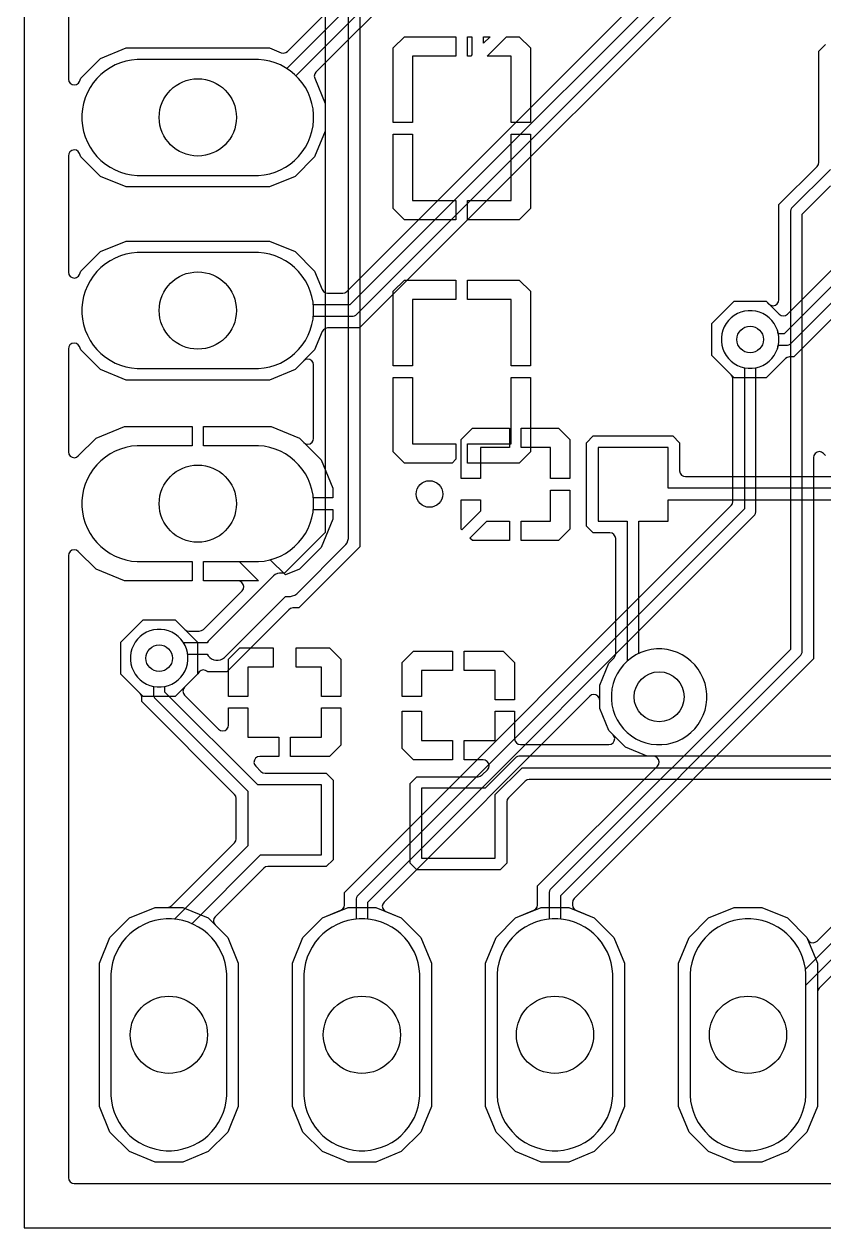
# Model space of a CAD drawing. Header units: millimetres. Extents: x 22.9 to 64.8, y 41.9 to 68.6.
# Drawn here: x 22.86 to 33.38, y 41.91 to 57.74 of the extents above; entities that cross this region are included whole.
import ezdxf

# ---------------------------------------------------------------- set-up
doc = ezdxf.new("R2010")
doc.units = ezdxf.units.MM

msp = doc.modelspace()

# ---------------------------------------------------------------- linework, layer by layer
at = {"layer": '16_copper'}
for points in [[(32.798, 59.703), (27.146, 54.051), (26.666, 54.051), (26.663, 54.087), (26.648, 54.16), (26.626, 54.232), (26.598, 54.301), (26.562, 54.367), (26.521, 54.429), (26.473, 54.487), (26.42, 54.54), (26.362, 54.588), (26.3, 54.629), (26.234, 54.665), (26.165, 54.693), (26.093, 54.715), (26.02, 54.73), (25.945, 54.737), (24.347, 54.737), (24.272, 54.73), (24.199, 54.715), (24.127, 54.693), (24.058, 54.665), (23.992, 54.629), (23.93, 54.588), (23.872, 54.54), (23.819, 54.487), (23.771, 54.429), (23.73, 54.367), (23.694, 54.301), (23.666, 54.232), (23.644, 54.16), (23.629, 54.087), (23.622, 54.012), (23.622, 53.938), (23.629, 53.863), (23.644, 53.79), (23.666, 53.718), (23.694, 53.649), (23.73, 53.583), (23.771, 53.521), (23.819, 53.463), (23.872, 53.41), (23.93, 53.362), (23.992, 53.321), (24.058, 53.285), (24.127, 53.257), (24.199, 53.235), (24.272, 53.22), (24.347, 53.213), (25.945, 53.213), (26.02, 53.22), (26.093, 53.235), (26.165, 53.257), (26.234, 53.285), (26.3, 53.321), (26.362, 53.362), (26.42, 53.41), (26.473, 53.463), (26.521, 53.521), (26.562, 53.583), (26.598, 53.649), (26.626, 53.718), (26.648, 53.79), (26.663, 53.863), (26.666, 53.899), (27.188, 53.899), (27.207, 53.904), (27.225, 53.914), (32.876, 59.566)], [(32.917, 59.391), (27.273, 53.746), (26.854, 53.746), (26.824, 53.74), (26.799, 53.723), (26.784, 53.699), (26.683, 53.457), (26.426, 53.2), (26.09, 53.061), (24.202, 53.061), (23.866, 53.2), (23.609, 53.457), (23.591, 53.501), (23.574, 53.526), (23.548, 53.542), (23.519, 53.548), (23.489, 53.541), (23.464, 53.523), (23.449, 53.497), (23.444, 53.471), (23.444, 52.116), (23.45, 52.086), (23.467, 52.061), (23.493, 52.045), (23.523, 52.04), (23.552, 52.047), (23.574, 52.062), (23.808, 52.296), (24.182, 52.451), (25.07, 52.451), (25.07, 52.197), (24.347, 52.197), (24.272, 52.19), (24.199, 52.175), (24.127, 52.153), (24.058, 52.125), (23.992, 52.089), (23.93, 52.048), (23.872, 52), (23.819, 51.947), (23.771, 51.889), (23.73, 51.827), (23.694, 51.761), (23.666, 51.692), (23.644, 51.62), (23.629, 51.547), (23.622, 51.472), (23.622, 51.398), (23.629, 51.323), (23.644, 51.25), (23.666, 51.178), (23.694, 51.109), (23.73, 51.043), (23.771, 50.981), (23.819, 50.923), (23.872, 50.87), (23.93, 50.822), (23.992, 50.781), (24.058, 50.745), (24.127, 50.717), (24.199, 50.695), (24.272, 50.68), (24.347, 50.673), (25.07, 50.673), (25.07, 50.419), (24.182, 50.419), (23.808, 50.574), (23.574, 50.808), (23.549, 50.825), (23.519, 50.83), (23.49, 50.824), (23.465, 50.806), (23.449, 50.78), (23.444, 50.754), (23.444, 42.57), (23.45, 42.541), (23.467, 42.516), (23.493, 42.499), (23.52, 42.494), (64.11, 42.494)], [(23.444, 58.551), (23.444, 57.019), (23.45, 56.989), (23.467, 56.964), (23.493, 56.948), (23.523, 56.942), (23.552, 56.949), (23.577, 56.967), (23.591, 56.989), (23.609, 57.033), (23.866, 57.29), (24.202, 57.429), (26.09, 57.429), (26.242, 57.366), (26.272, 57.36), (26.302, 57.367), (26.325, 57.383), (27.539, 58.597)], [(27.751, 58.592), (26.317, 57.158), (26.3, 57.169), (26.234, 57.205), (26.165, 57.233), (26.093, 57.255), (26.02, 57.27), (25.945, 57.277), (24.347, 57.277), (24.272, 57.27), (24.199, 57.255), (24.127, 57.233), (24.058, 57.205), (23.992, 57.169), (23.93, 57.128), (23.872, 57.08), (23.819, 57.027), (23.771, 56.969), (23.73, 56.907), (23.694, 56.841), (23.666, 56.772), (23.644, 56.7), (23.629, 56.627), (23.622, 56.552), (23.622, 56.478), (23.629, 56.403), (23.644, 56.33), (23.666, 56.258), (23.694, 56.189), (23.73, 56.123), (23.771, 56.061), (23.819, 56.003), (23.872, 55.95), (23.93, 55.902), (23.992, 55.861), (24.058, 55.825), (24.127, 55.797), (24.199, 55.775), (24.272, 55.76), (24.347, 55.753), (25.945, 55.753), (26.02, 55.76), (26.093, 55.775), (26.165, 55.797), (26.234, 55.825), (26.3, 55.861), (26.362, 55.902), (26.42, 55.95), (26.473, 56.003), (26.521, 56.061), (26.562, 56.123), (26.598, 56.189), (26.626, 56.258), (26.648, 56.33), (26.663, 56.403), (26.67, 56.478), (26.67, 56.552), (26.663, 56.627), (26.648, 56.7), (26.626, 56.772), (26.598, 56.841), (26.562, 56.907), (26.521, 56.969), (26.473, 57.027), (26.437, 57.063), (27.858, 58.485)], [(27.863, 58.273), (26.701, 57.112), (26.685, 57.087), (26.679, 57.057), (26.685, 57.029), (26.822, 56.697), (26.822, 56.333), (26.683, 55.997), (26.426, 55.74), (26.09, 55.601), (24.202, 55.601), (23.866, 55.74), (23.609, 55.997), (23.591, 56.041), (23.574, 56.066), (23.548, 56.082), (23.519, 56.088), (23.489, 56.081), (23.464, 56.063), (23.449, 56.037), (23.444, 56.011), (23.444, 54.479), (23.45, 54.449), (23.467, 54.424), (23.493, 54.408), (23.523, 54.402), (23.552, 54.409), (23.577, 54.427), (23.591, 54.449), (23.609, 54.493), (23.866, 54.75), (24.202, 54.889), (26.09, 54.889), (26.426, 54.75), (26.683, 54.493), (26.784, 54.251), (26.801, 54.225), (26.826, 54.209), (26.854, 54.204), (27.052, 54.204), (27.081, 54.21), (27.106, 54.226), (31.348, 58.468)], [(34.235, 54.613), (32.988, 53.365), (32.931, 53.365), (32.901, 53.359), (32.877, 53.343), (32.622, 53.089), (32.204, 53.089), (31.908, 53.385), (31.908, 53.803), (32.204, 54.099), (32.622, 54.099), (32.795, 53.927), (32.82, 53.91), (32.85, 53.905), (32.88, 53.911), (32.903, 53.927), (34.068, 55.093)], [(34.116, 54.925), (32.861, 53.67), (32.784, 53.67), (32.772, 53.716), (32.753, 53.762), (32.728, 53.805), (32.698, 53.844), (32.663, 53.879), (32.624, 53.909), (32.581, 53.934), (32.535, 53.953), (32.487, 53.966), (32.438, 53.972), (32.388, 53.972), (32.339, 53.966), (32.291, 53.953), (32.246, 53.934), (32.203, 53.909), (32.163, 53.879), (32.128, 53.844), (32.098, 53.805), (32.073, 53.762), (32.054, 53.716), (32.041, 53.668), (32.035, 53.619), (32.035, 53.569), (32.041, 53.52), (32.054, 53.472), (32.073, 53.426), (32.098, 53.383), (32.128, 53.344), (32.163, 53.309), (32.203, 53.279), (32.246, 53.254), (32.291, 53.235), (32.339, 53.222), (32.388, 53.216), (32.438, 53.216), (32.487, 53.222), (32.535, 53.235), (32.581, 53.254), (32.624, 53.279), (32.663, 53.309), (32.698, 53.344), (32.728, 53.383), (32.753, 53.426), (32.772, 53.472), (32.784, 53.518), (32.903, 53.518), (32.922, 53.523), (32.94, 53.533), (34.195, 54.788)], [(35.333, 47.809), (29.508, 47.809), (29.478, 47.803), (29.454, 47.787), (29.235, 47.568), (29.218, 47.543), (29.213, 47.514), (29.213, 46.708), (29.123, 46.619), (28.027, 46.619), (27.938, 46.708), (27.938, 47.755), (28.027, 47.844), (28.833, 47.844), (28.863, 47.85), (28.887, 47.867), (28.956, 47.936), (28.973, 47.961), (28.979, 47.991), (28.972, 48.021), (28.955, 48.046), (28.929, 48.061), (28.902, 48.066), (28.651, 48.066), (28.651, 48.32), (29.06, 48.32), (29.06, 48.704), (29.314, 48.704), (29.314, 48.343), (29.32, 48.313), (29.337, 48.288), (29.363, 48.272), (29.39, 48.267), (30.555, 48.267), (30.585, 48.273), (30.61, 48.29), (30.626, 48.315), (30.631, 48.345), (30.624, 48.375), (30.609, 48.397), (30.553, 48.453), (30.434, 48.74), (30.434, 49.05), (30.553, 49.337), (30.623, 49.407), (30.639, 49.432), (30.645, 49.461), (30.645, 50.975), (30.639, 51.005), (30.622, 51.03), (30.596, 51.046), (30.569, 51.052), (30.35, 51.052), (30.261, 51.141), (30.261, 52.237), (30.35, 52.327), (31.397, 52.327), (31.486, 52.237), (31.486, 51.867), (31.492, 51.837), (31.51, 51.812), (31.535, 51.796), (31.563, 51.791), (34.117, 51.791)], [(34.345, 51.638), (31.334, 51.638), (31.334, 52.174), (30.413, 52.174), (30.413, 51.204), (30.797, 51.204), (30.797, 49.366), (30.796, 49.364), (30.746, 49.314), (30.702, 49.259), (30.664, 49.199), (30.633, 49.136), (30.61, 49.069), (30.594, 49), (30.587, 48.93), (30.587, 48.86), (30.594, 48.79), (30.61, 48.721), (30.633, 48.654), (30.664, 48.591), (30.702, 48.531), (30.746, 48.476), (30.796, 48.426), (30.851, 48.382), (30.911, 48.344), (30.974, 48.313), (31.041, 48.29), (31.11, 48.274), (31.18, 48.267), (31.25, 48.267), (31.32, 48.274), (31.389, 48.29), (31.456, 48.313), (31.519, 48.344), (31.579, 48.382), (31.634, 48.426), (31.684, 48.476), (31.728, 48.531), (31.766, 48.591), (31.797, 48.654), (31.82, 48.721), (31.836, 48.79), (31.844, 48.86), (31.844, 48.93), (31.836, 49), (31.82, 49.069), (31.797, 49.136), (31.766, 49.199), (31.728, 49.259), (31.684, 49.314), (31.634, 49.364), (31.579, 49.408), (31.519, 49.446), (31.456, 49.477), (31.389, 49.5), (31.32, 49.516), (31.25, 49.524), (31.18, 49.524), (31.11, 49.516), (31.041, 49.5), (30.974, 49.477), (30.95, 49.465), (30.95, 51.204), (31.334, 51.204), (31.334, 51.486), (34.345, 51.486)], [(35.206, 48.114), (29.371, 48.114), (29.352, 48.109), (29.335, 48.099), (28.928, 47.692), (28.09, 47.692), (28.09, 46.771), (29.06, 46.771), (29.06, 47.609), (29.413, 47.962), (35.248, 47.962)]]:
    msp.add_lwpolyline(points, dxfattribs=at)
for points in [[(26.666, 51.511), (26.663, 51.547), (26.648, 51.62), (26.626, 51.692), (26.598, 51.761), (26.562, 51.827), (26.521, 51.889), (26.473, 51.947), (26.42, 52), (26.362, 52.048), (26.3, 52.089), (26.234, 52.125), (26.165, 52.153), (26.093, 52.175), (26.02, 52.19), (25.945, 52.197), (25.222, 52.197), (25.222, 52.451), (26.11, 52.451), (26.484, 52.296), (26.769, 52.011), (26.924, 51.637), (26.924, 51.511)], [(28.61, 51.765), (28.61, 52.279), (28.759, 52.428), (29.248, 52.428), (29.248, 52.174), (28.864, 52.174), (28.864, 51.765)], [(29.785, 51.765), (29.785, 52.174), (29.401, 52.174), (29.401, 52.428), (29.89, 52.428), (30.039, 52.279), (30.039, 51.765)], [(28.61, 51.099), (28.61, 51.486), (28.864, 51.486), (28.864, 51.336), (28.618, 51.091)], [(29.401, 50.95), (29.401, 51.204), (29.785, 51.204), (29.785, 51.613), (30.039, 51.613), (30.039, 51.099), (29.89, 50.95)], [(26.1, 50.697), (26.165, 50.717), (26.234, 50.745), (26.3, 50.781), (26.362, 50.822), (26.42, 50.87), (26.473, 50.923), (26.521, 50.981), (26.562, 51.043), (26.598, 51.109), (26.626, 51.178), (26.648, 51.25), (26.663, 51.323), (26.666, 51.359), (26.924, 51.359), (26.924, 51.233), (26.769, 50.859), (26.484, 50.574), (26.299, 50.497)], [(28.759, 50.95), (28.726, 50.983), (28.947, 51.204), (29.248, 51.204), (29.248, 50.95)], [(25.222, 50.419), (25.222, 50.673), (25.692, 50.673), (25.946, 50.419)], [(24.583, 42.774), (24.247, 42.913), (23.99, 43.17), (23.851, 43.506), (23.851, 45.394), (23.99, 45.73), (24.247, 45.987), (24.583, 46.126), (24.749, 46.126), (24.778, 46.132), (24.803, 46.149), (25.629, 46.975), (25.646, 47.001), (25.652, 47.029), (25.652, 47.559), (25.645, 47.588), (25.629, 47.612), (24.409, 48.832), (24.409, 48.886), (24.403, 48.915), (24.387, 48.939), (24.133, 49.194), (24.133, 49.612), (24.429, 49.908), (24.847, 49.908), (25.143, 49.612), (25.143, 49.194), (24.973, 49.023), (24.956, 48.998), (24.95, 48.968), (24.957, 48.939), (24.973, 48.915), (25.42, 48.468), (25.445, 48.452), (25.475, 48.446), (25.505, 48.453), (25.529, 48.47), (25.545, 48.496), (25.55, 48.522), (25.55, 48.749), (25.804, 48.749), (25.804, 48.365), (26.213, 48.365), (26.213, 48.111), (25.962, 48.111), (25.932, 48.105), (25.907, 48.087), (25.89, 48.062), (25.885, 48.032), (25.892, 48.003), (25.908, 47.981), (25.977, 47.911), (26.002, 47.894), (26.031, 47.889), (26.837, 47.889), (26.927, 47.799), (26.927, 46.752), (26.837, 46.663), (26.067, 46.663), (26.037, 46.657), (26.013, 46.641), (25.375, 46.003), (25.358, 45.978), (25.353, 45.948), (25.359, 45.918), (25.375, 45.895), (25.54, 45.73), (25.679, 45.394), (25.679, 43.506), (25.54, 43.17), (25.283, 42.913), (24.947, 42.774)], [(25.804, 46.934), (24.84, 45.97), (24.802, 45.974), (24.728, 45.974), (24.653, 45.967), (24.58, 45.952), (24.508, 45.93), (24.439, 45.902), (24.373, 45.866), (24.311, 45.825), (24.253, 45.777), (24.2, 45.724), (24.152, 45.666), (24.111, 45.604), (24.075, 45.538), (24.047, 45.469), (24.025, 45.397), (24.01, 45.324), (24.003, 45.249), (24.003, 43.651), (24.01, 43.576), (24.025, 43.503), (24.047, 43.431), (24.075, 43.362), (24.111, 43.296), (24.152, 43.234), (24.2, 43.176), (24.253, 43.123), (24.311, 43.075), (24.373, 43.034), (24.439, 42.998), (24.508, 42.97), (24.58, 42.948), (24.653, 42.933), (24.728, 42.926), (24.802, 42.926), (24.877, 42.933), (24.95, 42.948), (25.022, 42.97), (25.091, 42.998), (25.157, 43.034), (25.219, 43.075), (25.277, 43.123), (25.33, 43.176), (25.378, 43.234), (25.419, 43.296), (25.455, 43.362), (25.483, 43.431), (25.505, 43.503), (25.52, 43.576), (25.527, 43.651), (25.527, 45.249), (25.52, 45.324), (25.505, 45.397), (25.483, 45.469), (25.455, 45.538), (25.419, 45.604), (25.378, 45.666), (25.33, 45.724), (25.277, 45.777), (25.219, 45.825), (25.157, 45.866), (25.091, 45.902), (25.068, 45.911), (25.972, 46.815), (26.774, 46.815), (26.774, 47.736), (25.936, 47.736), (24.714, 48.958), (24.714, 49.032), (24.76, 49.044), (24.806, 49.063), (24.849, 49.088), (24.888, 49.118), (24.923, 49.153), (24.953, 49.192), (24.978, 49.235), (24.997, 49.281), (25.01, 49.329), (25.016, 49.378), (25.016, 49.428), (25.01, 49.477), (24.997, 49.525), (24.978, 49.571), (24.953, 49.614), (24.923, 49.653), (24.888, 49.688), (24.849, 49.718), (24.806, 49.743), (24.76, 49.762), (24.712, 49.775), (24.663, 49.781), (24.613, 49.781), (24.564, 49.775), (24.516, 49.762), (24.47, 49.743), (24.427, 49.718), (24.388, 49.688), (24.353, 49.653), (24.323, 49.614), (24.298, 49.571), (24.279, 49.525), (24.266, 49.477), (24.26, 49.428), (24.26, 49.378), (24.266, 49.329), (24.279, 49.281), (24.298, 49.235), (24.323, 49.192), (24.353, 49.153), (24.388, 49.118), (24.427, 49.088), (24.47, 49.063), (24.516, 49.044), (24.562, 49.032), (24.562, 48.917), (24.567, 48.897), (24.577, 48.88), (25.804, 47.653)], [(25.55, 48.901), (25.55, 49.391), (25.699, 49.54), (26.137, 49.54), (26.137, 49.286), (25.804, 49.286), (25.804, 48.901)], [(26.774, 48.901), (26.774, 49.286), (26.441, 49.286), (26.441, 49.54), (26.879, 49.54), (27.028, 49.391), (27.028, 48.901)], [(27.836, 48.901), (27.836, 49.346), (27.985, 49.495), (28.499, 49.495), (28.499, 49.241), (28.09, 49.241), (28.09, 48.901)], [(29.06, 48.857), (29.06, 49.241), (28.651, 49.241), (28.651, 49.495), (29.165, 49.495), (29.314, 49.346), (29.314, 48.857)], [(26.365, 48.111), (26.365, 48.365), (26.774, 48.365), (26.774, 48.749), (27.028, 48.749), (27.028, 48.259), (26.879, 48.111)], [(27.985, 48.066), (27.836, 48.215), (27.836, 48.704), (28.09, 48.704), (28.09, 48.32), (28.499, 48.32), (28.499, 48.066)], [(27.123, 42.774), (26.787, 42.913), (26.53, 43.17), (26.391, 43.506), (26.391, 45.394), (26.53, 45.73), (26.787, 45.987), (27.123, 46.126), (27.487, 46.126), (27.823, 45.987), (28.08, 45.73), (28.219, 45.394), (28.219, 43.506), (28.08, 43.17), (27.823, 42.913), (27.487, 42.774)], [(29.663, 42.774), (29.327, 42.913), (29.07, 43.17), (28.931, 43.506), (28.931, 45.394), (29.07, 45.73), (29.327, 45.987), (29.663, 46.126), (30.027, 46.126), (30.363, 45.987), (30.62, 45.73), (30.759, 45.394), (30.759, 43.506), (30.62, 43.17), (30.363, 42.913), (30.027, 42.774)], [(32.203, 42.774), (31.867, 42.913), (31.61, 43.17), (31.471, 43.506), (31.471, 45.394), (31.61, 45.73), (31.867, 45.987), (32.203, 46.126), (32.567, 46.126), (32.903, 45.987), (33.16, 45.73), (33.299, 45.394), (33.299, 43.506), (33.16, 43.17), (32.903, 42.913), (32.567, 42.774)], [(27.417, 42.933), (27.49, 42.948), (27.562, 42.97), (27.631, 42.998), (27.697, 43.034), (27.759, 43.075), (27.817, 43.123), (27.87, 43.176), (27.918, 43.234), (27.959, 43.296), (27.995, 43.362), (28.023, 43.431), (28.045, 43.503), (28.06, 43.576), (28.067, 43.651), (28.067, 45.249), (28.06, 45.324), (28.045, 45.397), (28.023, 45.469), (27.995, 45.538), (27.959, 45.604), (27.918, 45.666), (27.87, 45.724), (27.817, 45.777), (27.759, 45.825), (27.697, 45.866), (27.631, 45.902), (27.562, 45.93), (27.49, 45.952), (27.417, 45.967), (27.342, 45.974), (27.268, 45.974), (27.193, 45.967), (27.12, 45.952), (27.048, 45.93), (26.979, 45.902), (26.913, 45.866), (26.851, 45.825), (26.793, 45.777), (26.74, 45.724), (26.692, 45.666), (26.651, 45.604), (26.615, 45.538), (26.587, 45.469), (26.565, 45.397), (26.55, 45.324), (26.543, 45.249), (26.543, 43.651), (26.55, 43.576), (26.565, 43.503), (26.587, 43.431), (26.615, 43.362), (26.651, 43.296), (26.692, 43.234), (26.74, 43.176), (26.793, 43.123), (26.851, 43.075), (26.913, 43.034), (26.979, 42.998), (27.048, 42.97), (27.12, 42.948), (27.193, 42.933), (27.268, 42.926), (27.342, 42.926)], [(29.957, 42.933), (30.03, 42.948), (30.102, 42.97), (30.171, 42.998), (30.237, 43.034), (30.299, 43.075), (30.357, 43.123), (30.41, 43.176), (30.458, 43.234), (30.499, 43.296), (30.535, 43.362), (30.563, 43.431), (30.585, 43.503), (30.6, 43.576), (30.607, 43.651), (30.607, 45.249), (30.6, 45.324), (30.585, 45.397), (30.563, 45.469), (30.535, 45.538), (30.499, 45.604), (30.458, 45.666), (30.41, 45.724), (30.357, 45.777), (30.299, 45.825), (30.237, 45.866), (30.171, 45.902), (30.102, 45.93), (30.03, 45.952), (29.957, 45.967), (29.882, 45.974), (29.808, 45.974), (29.733, 45.967), (29.66, 45.952), (29.588, 45.93), (29.519, 45.902), (29.453, 45.866), (29.391, 45.825), (29.333, 45.777), (29.28, 45.724), (29.232, 45.666), (29.191, 45.604), (29.155, 45.538), (29.127, 45.469), (29.105, 45.397), (29.09, 45.324), (29.083, 45.249), (29.083, 43.651), (29.09, 43.576), (29.105, 43.503), (29.127, 43.431), (29.155, 43.362), (29.191, 43.296), (29.232, 43.234), (29.28, 43.176), (29.333, 43.123), (29.391, 43.075), (29.453, 43.034), (29.519, 42.998), (29.588, 42.97), (29.66, 42.948), (29.733, 42.933), (29.808, 42.926), (29.882, 42.926)], [(32.497, 42.933), (32.57, 42.948), (32.642, 42.97), (32.711, 42.998), (32.777, 43.034), (32.839, 43.075), (32.897, 43.123), (32.95, 43.176), (32.998, 43.234), (33.039, 43.296), (33.075, 43.362), (33.103, 43.431), (33.125, 43.503), (33.14, 43.576), (33.147, 43.651), (33.147, 45.249), (33.14, 45.324), (33.125, 45.397), (33.103, 45.469), (33.075, 45.538), (33.039, 45.604), (32.998, 45.666), (32.95, 45.724), (32.897, 45.777), (32.839, 45.825), (32.777, 45.866), (32.711, 45.902), (32.642, 45.93), (32.57, 45.952), (32.497, 45.967), (32.422, 45.974), (32.348, 45.974), (32.273, 45.967), (32.2, 45.952), (32.128, 45.93), (32.059, 45.902), (31.993, 45.866), (31.931, 45.825), (31.873, 45.777), (31.82, 45.724), (31.772, 45.666), (31.731, 45.604), (31.695, 45.538), (31.667, 45.469), (31.645, 45.397), (31.63, 45.324), (31.623, 45.249), (31.623, 43.651), (31.63, 43.576), (31.645, 43.503), (31.667, 43.431), (31.695, 43.362), (31.731, 43.296), (31.772, 43.234), (31.82, 43.176), (31.873, 43.123), (31.931, 43.075), (31.993, 43.034), (32.059, 42.998), (32.128, 42.97), (32.2, 42.948), (32.273, 42.933), (32.348, 42.926), (32.422, 42.926)]]:
    msp.add_lwpolyline(points, close=True, dxfattribs=at)
at = {"layer": '1_copper'}
for points in [[(27.28, 58.368), (27.28, 50.867), (26.476, 50.063), (26.396, 50.063), (26.366, 50.057), (26.342, 50.041), (25.526, 49.225), (25.274, 49.225), (25.273, 49.226), (25.248, 49.242), (25.218, 49.248), (25.189, 49.241), (25.164, 49.224), (25.148, 49.199), (24.847, 48.898), (24.429, 48.898), (24.133, 49.194), (24.133, 49.612), (24.429, 49.908), (24.847, 49.908), (24.975, 49.781), (25, 49.764), (25.028, 49.759), (25.166, 49.759), (25.196, 49.765), (25.22, 49.781), (25.728, 50.289), (25.745, 50.314), (25.75, 50.344), (25.744, 50.374), (25.726, 50.398), (25.7, 50.414), (25.674, 50.419), (25.222, 50.419), (25.222, 50.673), (25.945, 50.673), (26.02, 50.68), (26.093, 50.695), (26.165, 50.717), (26.234, 50.745), (26.3, 50.781), (26.362, 50.822), (26.42, 50.87), (26.473, 50.923), (26.521, 50.981), (26.562, 51.043), (26.598, 51.109), (26.626, 51.178), (26.648, 51.25), (26.663, 51.323), (26.67, 51.398), (26.67, 51.472), (26.663, 51.547), (26.648, 51.62), (26.626, 51.692), (26.598, 51.761), (26.562, 51.827), (26.521, 51.889), (26.473, 51.947), (26.42, 52), (26.362, 52.048), (26.3, 52.089), (26.234, 52.125), (26.165, 52.153), (26.093, 52.175), (26.02, 52.19), (25.945, 52.197), (25.222, 52.197), (25.222, 52.451), (26.11, 52.451), (26.484, 52.296), (26.54, 52.24), (26.565, 52.223), (26.595, 52.218), (26.625, 52.224), (26.649, 52.242), (26.665, 52.267), (26.67, 52.294), (26.67, 53.26), (26.664, 53.29), (26.647, 53.315), (26.621, 53.331), (26.591, 53.336), (26.562, 53.329), (26.54, 53.314), (26.426, 53.2), (26.09, 53.061), (24.202, 53.061), (23.866, 53.2), (23.609, 53.457), (23.591, 53.501), (23.574, 53.526), (23.548, 53.542), (23.519, 53.548), (23.489, 53.541), (23.464, 53.523), (23.449, 53.497), (23.444, 53.471), (23.444, 52.116), (23.45, 52.086), (23.467, 52.061), (23.493, 52.045), (23.523, 52.04), (23.552, 52.047), (23.574, 52.062), (23.808, 52.296), (24.182, 52.451), (25.07, 52.451), (25.07, 52.197), (24.347, 52.197), (24.272, 52.19), (24.199, 52.175), (24.127, 52.153), (24.058, 52.125), (23.992, 52.089), (23.93, 52.048), (23.872, 52), (23.819, 51.947), (23.771, 51.889), (23.73, 51.827), (23.694, 51.761), (23.666, 51.692), (23.644, 51.62), (23.629, 51.547), (23.622, 51.472), (23.622, 51.398), (23.629, 51.323), (23.644, 51.25), (23.666, 51.178), (23.694, 51.109), (23.73, 51.043), (23.771, 50.981), (23.819, 50.923), (23.872, 50.87), (23.93, 50.822), (23.992, 50.781), (24.058, 50.745), (24.127, 50.717), (24.199, 50.695), (24.272, 50.68), (24.347, 50.673), (25.07, 50.673), (25.07, 50.419), (24.182, 50.419), (23.808, 50.574), (23.574, 50.808), (23.549, 50.825), (23.519, 50.83), (23.49, 50.824), (23.465, 50.806), (23.449, 50.78), (23.444, 50.754), (23.444, 42.57), (23.45, 42.541), (23.467, 42.516), (23.493, 42.499), (23.52, 42.494), (64.11, 42.494)], [(26.822, 58.179), (26.822, 51.056), (26.287, 50.521), (26.223, 50.521), (26.194, 50.515), (26.166, 50.503), (26.141, 50.487), (25.282, 49.627), (25.268, 49.606), (24.957, 49.606), (24.953, 49.614), (24.923, 49.653), (24.888, 49.688), (24.849, 49.718), (24.806, 49.743), (24.76, 49.762), (24.712, 49.775), (24.663, 49.781), (24.613, 49.781), (24.564, 49.775), (24.516, 49.762), (24.47, 49.743), (24.427, 49.718), (24.388, 49.688), (24.353, 49.653), (24.323, 49.614), (24.298, 49.571), (24.279, 49.525), (24.266, 49.477), (24.26, 49.428), (24.26, 49.378), (24.266, 49.329), (24.279, 49.281), (24.298, 49.235), (24.323, 49.192), (24.353, 49.153), (24.388, 49.118), (24.427, 49.088), (24.47, 49.063), (24.516, 49.044), (24.564, 49.031), (24.613, 49.025), (24.663, 49.025), (24.712, 49.031), (24.76, 49.044), (24.806, 49.063), (24.849, 49.088), (24.888, 49.118), (24.923, 49.153), (24.953, 49.192), (24.978, 49.235), (24.997, 49.281), (25.01, 49.329), (25.016, 49.378), (25.016, 49.428), (25.013, 49.454), (25.268, 49.454), (25.282, 49.433), (25.303, 49.412), (25.328, 49.395), (25.356, 49.383), (25.385, 49.378), (25.415, 49.378), (25.444, 49.383), (25.472, 49.395), (25.497, 49.412), (26.301, 50.216), (26.365, 50.216), (26.394, 50.222), (26.422, 50.233), (26.447, 50.25), (27.093, 50.896), (27.11, 50.921), (27.121, 50.949), (27.127, 50.978), (27.127, 58.257)], [(33.406, 52.07), (33.379, 52.097), (33.353, 52.114), (33.324, 52.12), (33.294, 52.113), (33.269, 52.095), (33.253, 52.07), (33.249, 52.043), (33.249, 49.393), (30.096, 46.241), (30.079, 46.215), (30.074, 46.187), (30.074, 46.158), (30.08, 46.128), (30.097, 46.103), (30.121, 46.088), (30.363, 45.987), (30.62, 45.73), (30.759, 45.394), (30.759, 43.506), (30.62, 43.17), (30.363, 42.913), (30.027, 42.774), (29.663, 42.774), (29.327, 42.913), (29.07, 43.17), (28.931, 43.506), (28.931, 45.394), (29.07, 45.73), (29.327, 45.987), (29.569, 46.088), (29.595, 46.105), (29.611, 46.13), (29.616, 46.158), (29.616, 46.408), (31.193, 47.984), (31.21, 48.009), (31.215, 48.039), (31.209, 48.069), (31.191, 48.093), (31.165, 48.109), (31.139, 48.114), (31.06, 48.114), (30.773, 48.233), (30.553, 48.453), (30.434, 48.74), (30.434, 48.85), (30.428, 48.88), (30.411, 48.905), (30.385, 48.921), (30.355, 48.926), (30.326, 48.919), (30.304, 48.904), (27.596, 46.195), (27.579, 46.17), (27.573, 46.14), (27.58, 46.111), (27.597, 46.086), (27.62, 46.071), (27.823, 45.987), (28.08, 45.73), (28.219, 45.394), (28.219, 43.506), (28.08, 43.17), (27.823, 42.913), (27.487, 42.774), (27.123, 42.774), (26.787, 42.913), (26.53, 43.17), (26.391, 43.506), (26.391, 45.394), (26.53, 45.73), (26.787, 45.987), (27.029, 46.088), (27.055, 46.105), (27.071, 46.13), (27.076, 46.158), (27.076, 46.323), (32.162, 51.409), (32.179, 51.434), (32.185, 51.462), (32.185, 53.077), (32.179, 53.106), (32.162, 53.13), (31.908, 53.385), (31.908, 53.803), (32.204, 54.099), (32.622, 54.099), (32.661, 54.06), (32.687, 54.044), (32.716, 54.038), (32.746, 54.045), (32.771, 54.062), (32.787, 54.088), (32.791, 54.114), (32.791, 55.368), (33.294, 55.871), (33.311, 55.896), (33.317, 55.925), (33.317, 57.386), (33.406, 57.475)], [(33.469, 55.83), (32.959, 55.32), (32.949, 55.303), (32.944, 55.283), (32.944, 49.519), (29.784, 46.36), (29.774, 46.342), (29.769, 46.323), (29.769, 45.97), (29.733, 45.967), (29.66, 45.952), (29.588, 45.93), (29.519, 45.902), (29.453, 45.866), (29.391, 45.825), (29.333, 45.777), (29.28, 45.724), (29.232, 45.666), (29.191, 45.604), (29.155, 45.538), (29.127, 45.469), (29.105, 45.397), (29.09, 45.324), (29.083, 45.249), (29.083, 43.651), (29.09, 43.576), (29.105, 43.503), (29.127, 43.431), (29.155, 43.362), (29.191, 43.296), (29.232, 43.234), (29.28, 43.176), (29.333, 43.123), (29.391, 43.075), (29.453, 43.034), (29.519, 42.998), (29.588, 42.97), (29.66, 42.948), (29.733, 42.933), (29.808, 42.926), (29.882, 42.926), (29.957, 42.933), (30.03, 42.948), (30.102, 42.97), (30.171, 42.998), (30.237, 43.034), (30.299, 43.075), (30.357, 43.123), (30.41, 43.176), (30.458, 43.234), (30.499, 43.296), (30.535, 43.362), (30.563, 43.431), (30.585, 43.503), (30.6, 43.576), (30.607, 43.651), (30.607, 45.249), (30.6, 45.324), (30.585, 45.397), (30.563, 45.469), (30.535, 45.538), (30.499, 45.604), (30.458, 45.666), (30.41, 45.724), (30.357, 45.777), (30.299, 45.825), (30.237, 45.866), (30.171, 45.902), (30.102, 45.93), (30.03, 45.952), (29.957, 45.967), (29.921, 45.97), (29.921, 46.281), (33.081, 49.441), (33.091, 49.458), (33.096, 49.478), (33.096, 55.242), (33.469, 55.615)], [(33.993, 45.735), (33.322, 45.063), (33.305, 45.038), (33.299, 45.01), (33.299, 43.506), (33.16, 43.17), (32.903, 42.913), (32.567, 42.774), (32.203, 42.774), (31.867, 42.913), (31.61, 43.17), (31.471, 43.506), (31.471, 45.394), (31.61, 45.73), (31.867, 45.987), (32.203, 46.126), (32.567, 46.126), (32.903, 45.987), (33.16, 45.73), (33.17, 45.707), (33.187, 45.682), (33.212, 45.665), (33.242, 45.66), (33.271, 45.667), (33.294, 45.682), (35.338, 47.727)], [(35.386, 47.559), (33.141, 45.313), (33.14, 45.324), (33.125, 45.397), (33.103, 45.469), (33.075, 45.538), (33.039, 45.604), (32.998, 45.666), (32.95, 45.724), (32.897, 45.777), (32.839, 45.825), (32.777, 45.866), (32.711, 45.902), (32.642, 45.93), (32.57, 45.952), (32.497, 45.967), (32.422, 45.974), (32.348, 45.974), (32.273, 45.967), (32.2, 45.952), (32.128, 45.93), (32.059, 45.902), (31.993, 45.866), (31.931, 45.825), (31.873, 45.777), (31.82, 45.724), (31.772, 45.666), (31.731, 45.604), (31.695, 45.538), (31.667, 45.469), (31.645, 45.397), (31.63, 45.324), (31.623, 45.249), (31.623, 43.651), (31.63, 43.576), (31.645, 43.503), (31.667, 43.431), (31.695, 43.362), (31.731, 43.296), (31.772, 43.234), (31.82, 43.176), (31.873, 43.123), (31.931, 43.075), (31.993, 43.034), (32.059, 42.998), (32.128, 42.97), (32.2, 42.948), (32.273, 42.933), (32.348, 42.926), (32.422, 42.926), (32.497, 42.933), (32.57, 42.948), (32.642, 42.97), (32.711, 42.998), (32.777, 43.034), (32.839, 43.075), (32.897, 43.123), (32.95, 43.176), (32.998, 43.234), (33.039, 43.296), (33.075, 43.362), (33.103, 43.431), (33.125, 43.503), (33.14, 43.576), (33.147, 43.651), (33.147, 45.104), (35.465, 47.422)]]:
    msp.add_lwpolyline(points, dxfattribs=at)
for points in [[(27.715, 56.449), (27.715, 57.428), (27.864, 57.576), (28.543, 57.576), (28.543, 57.322), (27.969, 57.322), (27.969, 56.449)], [(28.695, 57.322), (28.695, 57.576), (28.753, 57.576), (28.753, 57.338), (28.737, 57.322)], [(28.905, 57.576), (28.991, 57.576), (28.905, 57.49)], [(29.269, 56.449), (29.269, 57.322), (28.953, 57.322), (29.207, 57.576), (29.374, 57.576), (29.523, 57.428), (29.523, 56.449)], [(26.02, 55.76), (26.093, 55.775), (26.165, 55.797), (26.234, 55.825), (26.3, 55.861), (26.362, 55.902), (26.42, 55.95), (26.473, 56.003), (26.521, 56.061), (26.562, 56.123), (26.598, 56.189), (26.626, 56.258), (26.648, 56.33), (26.663, 56.403), (26.67, 56.478), (26.67, 56.552), (26.663, 56.627), (26.648, 56.7), (26.626, 56.772), (26.598, 56.841), (26.562, 56.907), (26.521, 56.969), (26.473, 57.027), (26.42, 57.08), (26.362, 57.128), (26.3, 57.169), (26.234, 57.205), (26.165, 57.233), (26.093, 57.255), (26.02, 57.27), (25.945, 57.277), (24.347, 57.277), (24.272, 57.27), (24.199, 57.255), (24.127, 57.233), (24.058, 57.205), (23.992, 57.169), (23.93, 57.128), (23.872, 57.08), (23.819, 57.027), (23.771, 56.969), (23.73, 56.907), (23.694, 56.841), (23.666, 56.772), (23.644, 56.7), (23.629, 56.627), (23.622, 56.552), (23.622, 56.478), (23.629, 56.403), (23.644, 56.33), (23.666, 56.258), (23.694, 56.189), (23.73, 56.123), (23.771, 56.061), (23.819, 56.003), (23.872, 55.95), (23.93, 55.902), (23.992, 55.861), (24.058, 55.825), (24.127, 55.797), (24.199, 55.775), (24.272, 55.76), (24.347, 55.753), (25.945, 55.753)], [(27.864, 55.168), (27.715, 55.317), (27.715, 56.296), (27.969, 56.296), (27.969, 55.422), (28.543, 55.422), (28.543, 55.168)], [(28.695, 55.168), (28.695, 55.422), (29.269, 55.422), (29.269, 56.296), (29.523, 56.296), (29.523, 55.317), (29.374, 55.168)], [(26.02, 53.22), (26.093, 53.235), (26.165, 53.257), (26.234, 53.285), (26.3, 53.321), (26.362, 53.362), (26.42, 53.41), (26.473, 53.463), (26.521, 53.521), (26.562, 53.583), (26.598, 53.649), (26.626, 53.718), (26.648, 53.79), (26.663, 53.863), (26.67, 53.938), (26.67, 54.012), (26.663, 54.087), (26.648, 54.16), (26.626, 54.232), (26.598, 54.301), (26.562, 54.367), (26.521, 54.429), (26.473, 54.487), (26.42, 54.54), (26.362, 54.588), (26.3, 54.629), (26.234, 54.665), (26.165, 54.693), (26.093, 54.715), (26.02, 54.73), (25.945, 54.737), (24.347, 54.737), (24.272, 54.73), (24.199, 54.715), (24.127, 54.693), (24.058, 54.665), (23.992, 54.629), (23.93, 54.588), (23.872, 54.54), (23.819, 54.487), (23.771, 54.429), (23.73, 54.367), (23.694, 54.301), (23.666, 54.232), (23.644, 54.16), (23.629, 54.087), (23.622, 54.012), (23.622, 53.938), (23.629, 53.863), (23.644, 53.79), (23.666, 53.718), (23.694, 53.649), (23.73, 53.583), (23.771, 53.521), (23.819, 53.463), (23.872, 53.41), (23.93, 53.362), (23.992, 53.321), (24.058, 53.285), (24.127, 53.257), (24.199, 53.235), (24.272, 53.22), (24.347, 53.213), (25.945, 53.213)], [(27.715, 53.249), (27.715, 54.228), (27.864, 54.376), (28.543, 54.376), (28.543, 54.122), (27.969, 54.122), (27.969, 53.249)], [(29.269, 53.249), (29.269, 54.122), (28.695, 54.122), (28.695, 54.376), (29.374, 54.376), (29.523, 54.228), (29.523, 53.249)], [(32.484, 51.307), (32.489, 51.326), (32.489, 53.223), (32.535, 53.235), (32.581, 53.254), (32.624, 53.279), (32.663, 53.309), (32.698, 53.344), (32.728, 53.383), (32.753, 53.426), (32.772, 53.472), (32.785, 53.52), (32.791, 53.569), (32.791, 53.619), (32.785, 53.668), (32.772, 53.716), (32.753, 53.762), (32.728, 53.805), (32.698, 53.844), (32.663, 53.879), (32.624, 53.909), (32.581, 53.934), (32.535, 53.953), (32.487, 53.966), (32.438, 53.972), (32.388, 53.972), (32.339, 53.966), (32.291, 53.953), (32.246, 53.934), (32.203, 53.909), (32.163, 53.879), (32.128, 53.844), (32.098, 53.805), (32.073, 53.762), (32.054, 53.716), (32.041, 53.668), (32.035, 53.619), (32.035, 53.569), (32.041, 53.52), (32.054, 53.472), (32.073, 53.426), (32.098, 53.383), (32.128, 53.344), (32.163, 53.309), (32.203, 53.279), (32.246, 53.254), (32.291, 53.235), (32.337, 53.223), (32.337, 51.368), (27.244, 46.275), (27.234, 46.257), (27.229, 46.238), (27.229, 45.97), (27.193, 45.967), (27.12, 45.952), (27.048, 45.93), (26.979, 45.902), (26.913, 45.866), (26.851, 45.825), (26.793, 45.777), (26.74, 45.724), (26.692, 45.666), (26.651, 45.604), (26.615, 45.538), (26.587, 45.469), (26.565, 45.397), (26.55, 45.324), (26.543, 45.249), (26.543, 43.651), (26.55, 43.576), (26.565, 43.503), (26.587, 43.431), (26.615, 43.362), (26.651, 43.296), (26.692, 43.234), (26.74, 43.176), (26.793, 43.123), (26.851, 43.075), (26.913, 43.034), (26.979, 42.998), (27.048, 42.97), (27.12, 42.948), (27.193, 42.933), (27.268, 42.926), (27.342, 42.926), (27.417, 42.933), (27.49, 42.948), (27.562, 42.97), (27.631, 42.998), (27.697, 43.034), (27.759, 43.075), (27.817, 43.123), (27.87, 43.176), (27.918, 43.234), (27.959, 43.296), (27.995, 43.362), (28.023, 43.431), (28.045, 43.503), (28.06, 43.576), (28.067, 43.651), (28.067, 45.249), (28.06, 45.324), (28.045, 45.397), (28.023, 45.469), (27.995, 45.538), (27.959, 45.604), (27.918, 45.666), (27.87, 45.724), (27.817, 45.777), (27.759, 45.825), (27.697, 45.866), (27.631, 45.902), (27.562, 45.93), (27.49, 45.952), (27.417, 45.967), (27.381, 45.97), (27.381, 46.196), (32.474, 51.289)], [(27.864, 51.968), (27.715, 52.117), (27.715, 53.096), (27.969, 53.096), (27.969, 52.222), (28.543, 52.222), (28.543, 52.019), (28.493, 51.968)], [(28.695, 51.968), (28.695, 52.222), (29.269, 52.222), (29.269, 53.096), (29.523, 53.096), (29.523, 52.117), (29.374, 51.968)], [(31.32, 48.274), (31.389, 48.29), (31.456, 48.313), (31.519, 48.344), (31.579, 48.382), (31.634, 48.426), (31.684, 48.476), (31.728, 48.531), (31.766, 48.591), (31.797, 48.654), (31.82, 48.721), (31.836, 48.79), (31.844, 48.86), (31.844, 48.93), (31.836, 49), (31.82, 49.069), (31.797, 49.136), (31.766, 49.199), (31.728, 49.259), (31.684, 49.314), (31.634, 49.364), (31.579, 49.408), (31.519, 49.446), (31.456, 49.477), (31.389, 49.5), (31.32, 49.516), (31.25, 49.524), (31.18, 49.524), (31.11, 49.516), (31.041, 49.5), (30.974, 49.477), (30.911, 49.446), (30.851, 49.408), (30.796, 49.364), (30.746, 49.314), (30.702, 49.259), (30.664, 49.199), (30.633, 49.136), (30.61, 49.069), (30.594, 49), (30.587, 48.93), (30.587, 48.86), (30.594, 48.79), (30.61, 48.721), (30.633, 48.654), (30.664, 48.591), (30.702, 48.531), (30.746, 48.476), (30.796, 48.426), (30.851, 48.382), (30.911, 48.344), (30.974, 48.313), (31.041, 48.29), (31.11, 48.274), (31.18, 48.267), (31.25, 48.267)], [(24.583, 42.774), (24.247, 42.913), (23.99, 43.17), (23.851, 43.506), (23.851, 45.394), (23.99, 45.73), (24.247, 45.987), (24.583, 46.126), (24.947, 46.126), (25.283, 45.987), (25.54, 45.73), (25.679, 45.394), (25.679, 43.506), (25.54, 43.17), (25.283, 42.913), (24.947, 42.774)], [(24.877, 42.933), (24.95, 42.948), (25.022, 42.97), (25.091, 42.998), (25.157, 43.034), (25.219, 43.075), (25.277, 43.123), (25.33, 43.176), (25.378, 43.234), (25.419, 43.296), (25.455, 43.362), (25.483, 43.431), (25.505, 43.503), (25.52, 43.576), (25.527, 43.651), (25.527, 45.249), (25.52, 45.324), (25.505, 45.397), (25.483, 45.469), (25.455, 45.538), (25.419, 45.604), (25.378, 45.666), (25.33, 45.724), (25.277, 45.777), (25.219, 45.825), (25.157, 45.866), (25.091, 45.902), (25.022, 45.93), (24.95, 45.952), (24.877, 45.967), (24.802, 45.974), (24.728, 45.974), (24.653, 45.967), (24.58, 45.952), (24.508, 45.93), (24.439, 45.902), (24.373, 45.866), (24.311, 45.825), (24.253, 45.777), (24.2, 45.724), (24.152, 45.666), (24.111, 45.604), (24.075, 45.538), (24.047, 45.469), (24.025, 45.397), (24.01, 45.324), (24.003, 45.249), (24.003, 43.651), (24.01, 43.576), (24.025, 43.503), (24.047, 43.431), (24.075, 43.362), (24.111, 43.296), (24.152, 43.234), (24.2, 43.176), (24.253, 43.123), (24.311, 43.075), (24.373, 43.034), (24.439, 42.998), (24.508, 42.97), (24.58, 42.948), (24.653, 42.933), (24.728, 42.926), (24.802, 42.926)]]:
    msp.add_lwpolyline(points, close=True, dxfattribs=at)
at = {"layer": 'drills_PTH'}
for centre, radius in [((25.146, 56.515), 0.508), ((25.146, 53.975), 0.508), ((25.146, 51.435), 0.508), ((31.215, 48.895), 0.329), ((24.765, 44.45), 0.508), ((27.305, 44.45), 0.508), ((29.845, 44.45), 0.508), ((32.385, 44.45), 0.508)]:
    msp.add_circle(centre, radius, dxfattribs=at)
at = {"layer": 'drills_via_1_16'}
for centre in [(32.413, 53.594), (28.194, 51.562), (24.638, 49.403)]:
    msp.add_circle(centre, 0.175, dxfattribs=at)
at = {"layer": 'outline'}
msp.add_lwpolyline([(22.86, 41.91), (64.77, 41.91), (64.77, 68.58), (22.86, 68.58), (22.86, 41.91)], close=True, dxfattribs=at)

doc.saveas('drawing.dxf')
